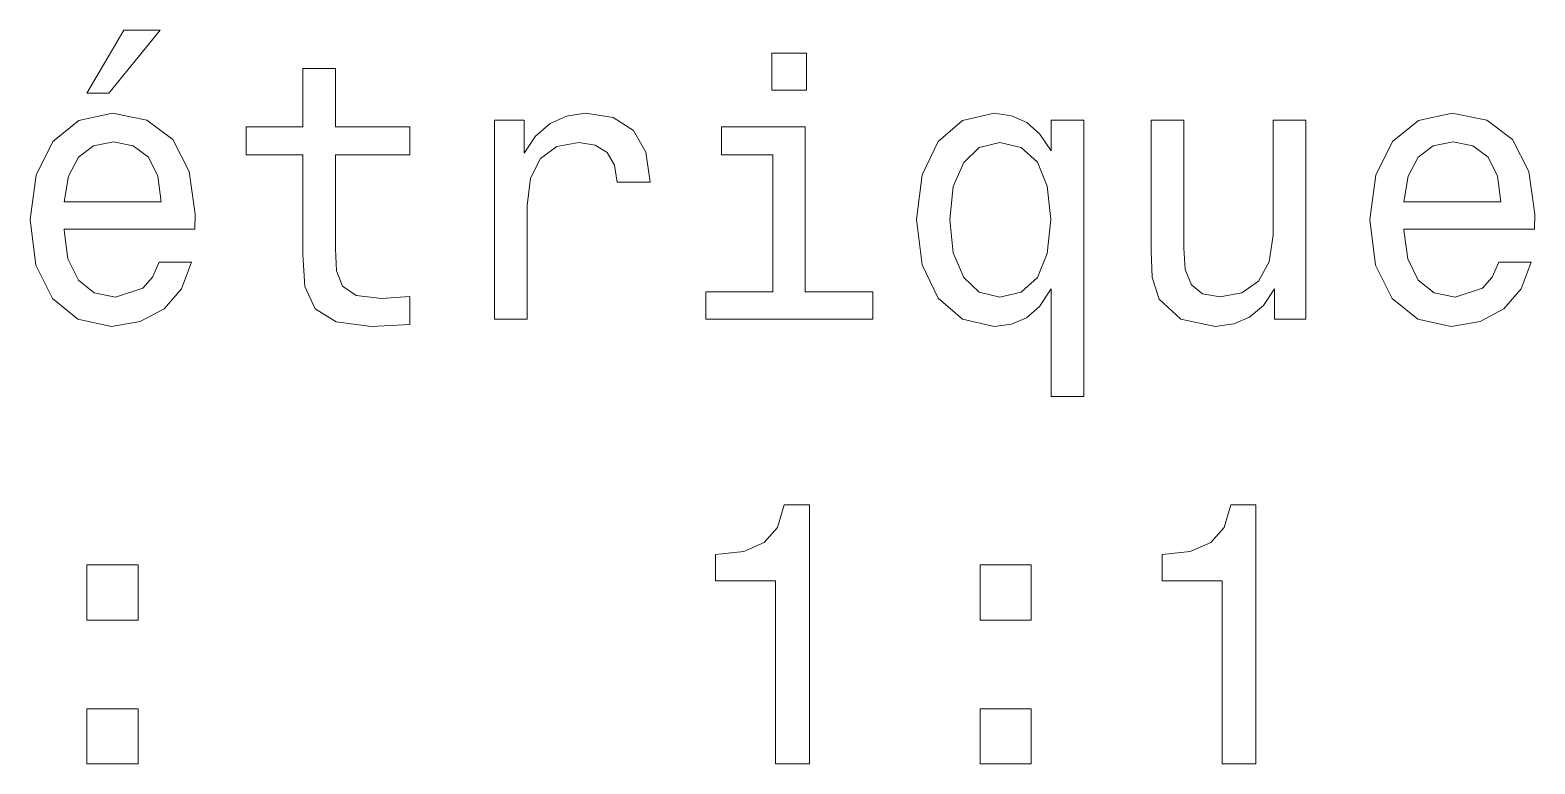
# Model space of a CAD drawing. Extents: x 507 to 804, y 334 to 583.
# Drawn here: x 757.7 to 778.16, y 501.47 to 511.45 of the extents above; entities that cross this region are included whole.
import ezdxf

# ---------------------------------------------------------------- set-up
doc = ezdxf.new("R2010")
doc.units = 0

msp = doc.modelspace()

# ---------------------------------------------------------------- linework, layer by layer
at = {"color": 7, "lineweight": 13}
for points in [[(758.47, 510.592), (758.767, 510.592), (759.468, 511.449), (758.974, 511.449)], [(768.254, 511.137), (767.785, 511.137), (767.785, 510.632), (768.254, 510.632)], [(761.405, 509.755), (761.405, 508.398), (761.435, 507.96), (761.576, 507.657), (761.859, 507.48), (762.338, 507.42), (762.862, 507.445), (762.862, 507.828), (762.479, 507.798), (762.131, 507.839), (761.944, 507.965), (761.864, 508.176), (761.849, 508.474), (761.849, 509.755), (762.862, 509.755), (762.862, 510.133), (761.849, 510.133), (761.849, 510.925), (761.405, 510.925), (761.405, 510.133), (760.638, 510.133), (760.638, 509.755)], [(758.162, 508.741), (759.937, 508.741), (759.942, 508.948), (759.862, 509.528), (759.64, 509.962), (759.287, 510.224), (758.818, 510.32), (758.359, 510.219), (758.006, 509.936), (757.779, 509.478), (757.698, 508.872), (757.774, 508.252), (758.001, 507.798), (758.349, 507.516), (758.803, 507.42), (759.196, 507.485), (759.519, 507.657), (759.756, 507.929), (759.892, 508.292), (759.453, 508.292), (759.362, 508.091), (759.231, 507.939), (758.858, 507.818), (758.571, 507.874), (758.354, 508.05), (758.212, 508.338), (758.162, 508.726)], [(764.012, 507.516), (764.456, 507.516), (764.456, 509.064), (764.501, 509.437), (764.638, 509.704), (764.859, 509.866), (765.157, 509.921), (765.379, 509.886), (765.545, 509.785), (765.646, 509.614), (765.682, 509.382), (766.13, 509.382), (766.07, 509.79), (765.903, 510.083), (765.626, 510.259), (765.248, 510.32), (764.991, 510.279), (764.769, 510.179), (764.572, 510.007), (764.416, 509.775), (764.416, 510.224), (764.012, 510.224)], [(771.582, 509.805), (771.426, 510.032), (771.249, 510.194), (771.042, 510.284), (770.805, 510.32), (770.377, 510.219), (770.044, 509.936), (769.827, 509.483), (769.751, 508.872), (769.827, 508.257), (770.044, 507.803), (770.377, 507.516), (770.805, 507.42), (771.042, 507.45), (771.244, 507.536), (771.421, 507.692), (771.582, 507.929), (771.582, 506.467), (772.026, 506.467), (772.026, 510.224), (771.582, 510.224)], [(776.378, 508.741), (778.153, 508.741), (778.158, 508.948), (778.078, 509.528), (777.856, 509.962), (777.503, 510.224), (777.034, 510.32), (776.575, 510.219), (776.222, 509.936), (775.995, 509.478), (775.914, 508.872), (775.99, 508.252), (776.217, 507.798), (776.565, 507.516), (777.019, 507.42), (777.412, 507.485), (777.735, 507.657), (777.972, 507.929), (778.108, 508.292), (777.669, 508.292), (777.578, 508.091), (777.447, 507.939), (777.074, 507.818), (776.787, 507.874), (776.57, 508.05), (776.429, 508.338), (776.378, 508.726)], [(768.238, 507.889), (768.238, 510.133), (767.099, 510.133), (767.099, 509.755), (767.795, 509.755), (767.795, 507.889), (766.887, 507.889), (766.887, 507.516), (769.156, 507.516), (769.156, 507.889)], [(775.042, 510.224), (774.598, 510.224), (774.598, 508.661), (774.547, 508.297), (774.401, 508.035), (774.174, 507.874), (773.877, 507.823), (773.64, 507.864), (773.488, 507.985), (773.403, 508.192), (773.383, 508.484), (773.383, 510.224), (772.939, 510.224), (772.939, 508.444), (772.954, 508.086), (773.05, 507.788), (773.342, 507.516), (773.811, 507.42), (774.063, 507.455), (774.28, 507.546), (774.467, 507.702), (774.618, 507.929), (774.618, 507.516), (775.042, 507.516)], [(758.162, 509.114), (758.218, 509.462), (758.354, 509.72), (758.56, 509.876), (758.833, 509.931), (759.1, 509.876), (759.307, 509.72), (759.433, 509.462), (759.478, 509.114)], [(770.205, 508.872), (770.251, 509.321), (770.392, 509.649), (770.604, 509.851), (770.881, 509.921), (771.174, 509.851), (771.396, 509.654), (771.527, 509.326), (771.577, 508.872), (771.527, 508.413), (771.396, 508.086), (771.174, 507.884), (770.881, 507.818), (770.604, 507.884), (770.392, 508.086), (770.251, 508.418)], [(776.378, 509.114), (776.434, 509.462), (776.57, 509.72), (776.777, 509.876), (777.049, 509.931), (777.316, 509.876), (777.523, 509.72), (777.649, 509.462), (777.694, 509.114)], [(767.835, 501.469), (768.294, 501.469), (768.294, 504.994), (767.951, 504.994), (767.86, 504.686), (767.679, 504.48), (767.401, 504.359), (767.018, 504.318), (767.018, 503.96), (767.835, 503.96)], [(773.907, 501.469), (774.366, 501.469), (774.366, 504.994), (774.023, 504.994), (773.932, 504.686), (773.751, 504.48), (773.473, 504.359), (773.09, 504.318), (773.09, 503.96), (773.907, 503.96)], [(758.47, 503.426), (759.166, 503.426), (759.166, 504.177), (758.47, 504.177)], [(770.614, 503.426), (771.31, 503.426), (771.31, 504.177), (770.614, 504.177)], [(758.47, 501.469), (759.166, 501.469), (759.166, 502.22), (758.47, 502.22)], [(770.614, 501.469), (771.31, 501.469), (771.31, 502.22), (770.614, 502.22)]]:
    msp.add_lwpolyline(points, close=True, dxfattribs=at)

doc.saveas('drawing.dxf')
